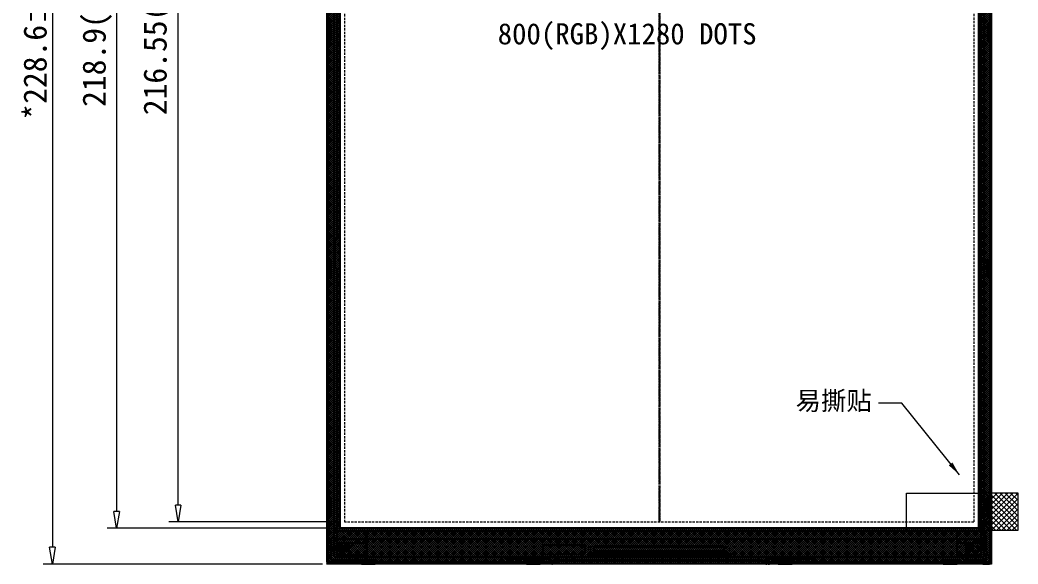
# Model space of a CAD drawing. Header units: millimetres. Extents: x 8997 to 11970, y 808 to 1592.
# Drawn here: x 9171.6 to 9386.4, y 993.7 to 1110.8 of the extents above; entities that cross this region are included whole.
import ezdxf

# ---------------------------------------------------------------- set-up
doc = ezdxf.new("R2010")
doc.units = ezdxf.units.MM
doc.linetypes.add('CENTER', pattern=[0.6, 0.375, -0.075, 0.075, -0.075])
doc.linetypes.add('DASHED', pattern=[0.75, 0.5, -0.25])
for name, color, linetype in [('Bezel l', 22, 'Continuous'), ('Center', 1, 'CENTER'), ('FPC', 40, 'Continuous'), ('Housing', 7, 'Continuous'), ('LCD', 7, 'Continuous')]:
    doc.layers.add(name, color=color, linetype=linetype)
for name, color, linetype, lineweight in [('LCD AA', 1, 'DASHED', 15), ('Tape', 5, 'Continuous', 15), ('標注', 3, 'Continuous', 5)]:
    doc.layers.add(name, color=color, linetype=linetype, lineweight=lineweight)
doc.styles.get("Standard").update_dxf_attribs({"font": 'simhei.ttf'})
doc.styles.add('宋体', font='')
doc.styles.add('黑体', font='')
doc.styles.get('宋体').set_extended_font_data('SimSun')
doc.styles.get('黑体').set_extended_font_data('楷体_GB2312')
doc.dimstyles.new('FPC DIM', dxfattribs={"dimtxt": 2, "dimasz": 1.5, "dimexe": 0.5, "dimexo": 0.5, "dimgap": 0.11, "dimtad": 0, "dimzin": 1, "dimdsep": 46, "dimtxsty": 'Standard', "dimcen": 0, "dimclrd": 251, "dimclre": 251, "dimclrt": 256, "dimadec": 0, "dimazin": 0, "dimtfac": 1, "dimtofl": 0, "dimtmove": 0, "dimatfit": 3, "dimfxl": 0, "dimlwd": 9, "dimlwe": 9, "dimarcsym": 0})
doc.dimstyles.new('標準2', dxfattribs={"dimscale": 2, "dimtxt": 2.5, "dimasz": 1.8, "dimexe": 1, "dimexo": 0.5, "dimgap": 0.5, "dimtad": 1, "dimzin": 9, "dimdsep": 46, "dimtxsty": '宋体', "dimblk": 'CLOSEDBLANK', "dimcen": 1.8, "dimclrd": 256, "dimclre": 256, "dimclrt": 3, "dimazin": 2, "dimtfac": 1, "dimtmove": 0, "dimatfit": 3, "dimldrblk": 'CLOSEDBLANK', "dimfxl": 0, "dimlwd": 5, "dimlwe": 5, "dimarcsym": 0})

# ---------------------------------------------------------------- blocks, each defined once
blk = doc.blocks.new('_ClosedBlank')
at = {"color": 0, "linetype": 'ByBlock', "lineweight": -2}
for p, q in [((-1, 0.167), (0, 0)), ((-1, 0.167), (-1, -0.167)), ((0, 0), (-1, -0.167))]:
    blk.add_line(p, q, dxfattribs=at)
blk = doc.blocks.new('*D36')
at = {"layer": 'Defpoints', "color": 0, "lineweight": -2, "ltscale": 8.780934}
for p in [(9237.66, 1222.35), (9178.57, 993.75), (9237.66, 993.75)]:
    blk.add_point(p, dxfattribs=at)
at = {"layer": '標注', "linetype": 'Continuous', "lineweight": 5}
for p, q in [((9236.66, 1222.35), (9176.57, 1222.35)), ((9178.57, 1218.75), (9178.57, 997.35)), ((9236.66, 993.75), (9176.57, 993.75))]:
    blk.add_line(p, q, dxfattribs=at)
at = {"layer": '標注', "lineweight": 5, "ltscale": 8.780934, "xscale": 3.6, "yscale": 3.6, "zscale": 3.6}
for p, rotation in [((9178.57, 1222.35), 90), ((9178.57, 993.75), 270)]:
    blk.add_blockref('_ClosedBlank', p, dxfattribs=dict(at, rotation=rotation))
at = {"layer": '標注', "color": 3, "ltscale": 8.780934, "insert": (9174.88, 1108.05), "char_height": 5, "attachment_point": 5, "rotation": 90, "style": '宋体'}
blk.add_mtext('*228.6%%p0.2', dxfattribs=at)
blk = doc.blocks.new('*D40')
at = {"layer": 'Defpoints', "color": 0, "lineweight": -2, "ltscale": 8.780934}
for p in [(9205.63, 1219.35), (9241.48, 1219.35), (9241.5, 1002.8)]:
    blk.add_point(p, dxfattribs=at)
at = {"layer": '標注', "linetype": 'Continuous', "lineweight": 5}
for p, q in [((9240.48, 1219.35), (9203.63, 1219.35)), ((9205.63, 1006.4), (9205.63, 1215.75)), ((9240.5, 1002.8), (9203.63, 1002.8))]:
    blk.add_line(p, q, dxfattribs=at)
at = {"layer": '標注', "lineweight": 5, "ltscale": 8.780934, "xscale": 3.6, "yscale": 3.6, "zscale": 3.6}
for p, rotation in [((9205.63, 1219.35), 90), ((9205.63, 1002.8), 270)]:
    blk.add_blockref('_ClosedBlank', p, dxfattribs=dict(at, rotation=rotation))
at = {"layer": '標注', "color": 3, "ltscale": 8.780934, "insert": (9201.33, 1110.71), "char_height": 5, "attachment_point": 5, "rotation": 90, "style": '宋体'}
blk.add_mtext('216.55( A,A)', dxfattribs=at)
blk = doc.blocks.new('YS')
at = {"layer": 'Tape', "linetype": 'Continuous'}
h = blk.add_hatch(dxfattribs=at)
h.set_pattern_fill('ANSI37', color=256, scale=0.25, angle=270, style=0)
h.set_pattern_definition([(315, (20795.5434, 7364.5364), (0.56126601, 0.56126601), []), (45, (20795.5434, 7364.5364), (-0.56126601, 0.56126601), [])])
h.paths.add_polyline_path([(17679.23, 2677.13), (17679.23, 2685.13), (17671.23, 2685.13), (17671.23, 2677.13)])
at = {"layer": 'Tape', "color": 2, "linetype": 'Continuous'}
for p, q in [((17655.23, 2677.13), (17655.23, 2685.13)), ((17655.23, 2685.13), (17671.23, 2685.13)), ((17671.23, 2677.13), (17655.23, 2677.13))]:
    blk.add_line(p, q, dxfattribs=at)
blk.add_lwpolyline([(17679.23, 2677.13), (17679.23, 2685.13), (17671.23, 2685.13), (17671.23, 2677.13)], close=True, dxfattribs=at)
blk = doc.blocks.new('01')
for points in [[(0.02, -0.04), (0.02, -0.02), (0.03, -0.02), (0.03, -0.01), (0.04, -0.01), (0.04, -0.02), (0.06, -0.02), (0.06, -0.04), (0.04, -0.04), (0.04, -0.05), (0.03, -0.05), (0.03, -0.04)], [(0.02, -0.01), (0.02, -0.01), (0.02, -0.02), (0.02, -0.02)]]:
    blk.add_hatch(color=3).paths.add_polyline_path(points)
for p, q in [((0.06, -0.01), (0.01, -0.06)), ((0.01, -0.01), (0.06, -0.06))]:
    blk.add_line(p, q)
for points in [[(0.01, -0.01), (0.06, -0.01), (0.06, -0.06), (0.01, -0.06)], [(0.02, -0.01), (0.02, -0.01), (0.02, -0.02), (0.02, -0.02)]]:
    blk.add_lwpolyline(points, close=True)
blk.add_lwpolyline([(0.02, -0.04), (0.02, -0.02), (0.03, -0.02), (0.03, -0.01), (0.04, -0.01), (0.04, -0.02), (0.06, -0.02), (0.06, -0.04), (0.04, -0.04), (0.04, -0.05), (0.03, -0.05), (0.03, -0.04), (0.02, -0.04)])
blk = doc.blocks.new('*D44')
at = {"layer": 'Defpoints', "color": 0, "lineweight": -2, "ltscale": 8.780934}
for p in [(9240.48, 1220.35), (9192.39, 1001.45), (9240.48, 1001.45)]:
    blk.add_point(p, dxfattribs=at)
at = {"layer": '標注', "linetype": 'Continuous', "lineweight": 5}
for p, q in [((9239.48, 1220.35), (9190.39, 1220.35)), ((9192.39, 1216.75), (9192.39, 1005.05)), ((9239.48, 1001.45), (9190.39, 1001.45))]:
    blk.add_line(p, q, dxfattribs=at)
at = {"layer": '標注', "lineweight": 5, "ltscale": 8.780934, "xscale": 3.6, "yscale": 3.6, "zscale": 3.6}
for p, rotation in [((9192.39, 1220.35), 90), ((9192.39, 1001.45), 270)]:
    blk.add_blockref('_ClosedBlank', p, dxfattribs=dict(at, rotation=rotation))
at = {"layer": '標注', "color": 3, "ltscale": 8.780934, "insert": (9188.21, 1110.79), "char_height": 5, "attachment_point": 5, "rotation": 90, "style": '宋体'}
blk.add_mtext('218.9( POL)', dxfattribs=at)

msp = doc.modelspace()

# ---------------------------------------------------------------- hatches: boundary and pattern name
at = {"layer": 'LCD'}
h = msp.add_hatch(color=1, dxfattribs=at)
h.paths.add_polyline_path([(9240.403, 996.969), (9240.403, 997.469), (9240.503, 997.469), (9240.503, 996.969)])
h.paths.add_polyline_path([(9240.203, 997.169), (9240.203, 997.269), (9240.703, 997.269), (9240.703, 997.169)])
for points in [[(9240.403, 997.169), (9240.503, 997.169), (9240.503, 997.269), (9240.403, 997.269)], [(9241.203, 997.319), (9241.203, 997.619), (9241.553, 997.619), (9241.553, 997.969), (9241.853, 997.969), (9241.853, 997.619), (9242.203, 997.619), (9242.203, 997.319), (9241.853, 997.319), (9241.853, 996.969), (9241.553, 996.969), (9241.553, 997.319)], [(9375.393, 997.32), (9375.393, 997.62), (9375.743, 997.62), (9375.743, 997.97), (9376.043, 997.97), (9376.043, 997.62), (9376.393, 997.62), (9376.393, 997.32), (9376.043, 997.32), (9376.043, 996.97), (9375.743, 996.97), (9375.743, 997.32)]]:
    msp.add_hatch(color=1, dxfattribs=at).paths.add_polyline_path(points)
h = msp.add_hatch(color=3, dxfattribs=at)
h.paths.add_polyline_path([(9293.788, 996.02), (9293.788, 995.87), (9293.938, 995.87), (9293.938, 996.02)])
h.paths.add_polyline_path([(9294.088, 996.02), (9294.088, 995.87), (9294.238, 995.87), (9294.238, 996.02)])
h.paths.add_polyline_path([(9293.788, 995.57), (9293.788, 995.72), (9293.938, 995.72), (9293.938, 995.57)])
h.paths.add_polyline_path([(9294.088, 995.57), (9294.088, 995.72), (9294.238, 995.72), (9294.238, 995.57)])
h = msp.add_hatch(color=3, dxfattribs=at)
h.paths.add_polyline_path([(9324.088, 996.02), (9324.088, 995.87), (9324.238, 995.87), (9324.238, 996.02)])
h.paths.add_polyline_path([(9324.388, 996.02), (9324.388, 995.87), (9324.538, 995.87), (9324.538, 996.02)])
h.paths.add_polyline_path([(9324.088, 995.57), (9324.088, 995.72), (9324.238, 995.72), (9324.238, 995.57)])
h.paths.add_polyline_path([(9324.388, 995.57), (9324.388, 995.72), (9324.538, 995.72), (9324.538, 995.57)])
at = {"layer": 'Tape', "lineweight": 0}
h = msp.add_hatch(dxfattribs=at)
h.set_pattern_fill('ANSI37', color=4, scale=0.1, style=0)
h.set_pattern_definition([(45, (-805.76612, 15084.5263), (-0.224506403, 0.224506403), []), (135, (-805.76612, 15084.5263), (-0.224506403, -0.224506403), [])])
h.paths.add_polyline_path([(9240.483, 1220.35), (9240.483, 1001.454), (9377.843, 1001.454), (9377.843, 1220.35)], flags=16)
h.paths.add_polyline_path([(9237.663, 1222.348), (9237.663, 993.748), (9380.663, 993.748), (9380.663, 1222.348)])

# ---------------------------------------------------------------- linework, layer by layer
at = {"layer": 'Bezel l', "color": 13}
for p, q in [((9237.713, 996.098), (9237.713, 1220.178)), ((9237.913, 996.098), (9237.913, 1220.178)), ((9380.413, 1220.178), (9380.413, 996.098)), ((9380.613, 1220.178), (9380.613, 996.098)), ((9238.163, 1110.228), (9237.913, 1110.228)), ((9238.463, 1106.528), (9238.463, 1109.928)), ((9379.913, 1106.628), (9379.913, 1110.028)), ((9380.213, 1110.228), (9380.413, 1110.228)), ((9237.913, 1106.228), (9238.163, 1106.228)), ((9380.413, 1106.228), (9380.213, 1106.228)), ((9238.163, 1059.187), (9237.913, 1059.187)), ((9238.463, 1055.486), (9238.463, 1058.887)), ((9379.863, 1055.587), (9379.863, 1058.987)), ((9380.163, 1059.187), (9380.413, 1059.187)), ((9237.913, 1055.186), (9238.163, 1055.186)), ((9380.413, 1055.187), (9380.163, 1055.187)), ((9238.163, 1008.147), (9237.913, 1008.147)), ((9238.463, 1004.447), (9238.463, 1007.847)), ((9379.863, 1004.547), (9379.863, 1007.947)), ((9380.163, 1008.147), (9380.413, 1008.147)), ((9237.913, 1004.147), (9238.163, 1004.147)), ((9380.413, 1004.147), (9380.163, 1004.147)), ((9237.713, 996.098), (9237.913, 996.098)), ((9237.713, 995.598), (9237.713, 996.098)), ((9237.713, 994.298), (9237.713, 995.598)), ((9237.913, 995.598), (9237.713, 995.598)), ((9237.913, 996.098), (9237.913, 995.598)), ((9237.913, 994.298), (9237.913, 995.598)), ((9248.263, 994.548), (9244.863, 994.548)), ((9283.763, 994.548), (9280.363, 994.548)), ((9291.813, 994.548), (9291.813, 994.348)), ((9291.813, 994.548), (9331.122, 994.548)), ((9331.316, 994.496), (9332.267, 993.998)), ((9337.963, 994.548), (9334.563, 994.548)), ((9370.063, 994.548), (9373.463, 994.548)), ((9380.413, 995.598), (9380.413, 996.098)), ((9380.413, 996.098), (9380.613, 996.098)), ((9380.413, 994.298), (9380.413, 995.598)), ((9380.613, 995.598), (9380.413, 995.598)), ((9380.613, 996.098), (9380.613, 995.598)), ((9380.613, 994.298), (9380.613, 995.598)), ((9239.513, 993.998), (9238.213, 993.998)), ((9239.513, 993.798), (9238.213, 993.798)), ((9239.513, 993.798), (9239.513, 993.998)), ((9239.513, 993.998), (9240.013, 993.998)), ((9240.013, 993.798), (9239.513, 993.798)), ((9240.013, 993.998), (9240.013, 993.798)), ((9285.413, 993.998), (9240.013, 993.998)), ((9285.413, 993.798), (9240.013, 993.798)), ((9244.563, 994.248), (9244.563, 993.998)), ((9248.563, 993.998), (9248.563, 994.248)), ((9280.063, 994.248), (9280.063, 993.998)), ((9284.063, 993.998), (9284.063, 994.248)), ((9285.413, 993.998), (9286.059, 993.998)), ((9285.413, 993.998), (9285.413, 993.798)), ((9286.059, 993.798), (9285.413, 993.798)), ((9285.713, 993.998), (9285.713, 993.798)), ((9285.713, 993.998), (9285.713, 993.798)), ((9286.013, 993.998), (9286.013, 993.798)), ((9291.813, 994.348), (9331.122, 994.348)), ((9331.22, 994.321), (9332.167, 993.824)), ((9332.267, 993.998), (9332.313, 993.998)), ((9332.267, 993.798), (9332.313, 993.798)), ((9332.313, 993.998), (9332.613, 993.998)), ((9332.313, 993.998), (9332.313, 993.798)), ((9332.613, 993.798), (9332.313, 993.798)), ((9332.613, 993.998), (9332.613, 993.798)), ((9332.613, 993.998), (9332.913, 993.998)), ((9332.613, 993.798), (9332.913, 993.798)), ((9378.313, 993.998), (9332.913, 993.998)), ((9332.913, 993.998), (9332.913, 993.798)), ((9378.313, 993.798), (9332.913, 993.798)), ((9334.263, 994.248), (9334.263, 993.998)), ((9338.263, 993.998), (9338.263, 994.248)), ((9369.763, 993.998), (9369.763, 994.248)), ((9373.763, 994.248), (9373.763, 993.998)), ((9378.313, 993.798), (9378.313, 993.998)), ((9378.313, 993.998), (9378.813, 993.998)), ((9378.813, 993.798), (9378.313, 993.798)), ((9378.813, 993.998), (9380.113, 993.998)), ((9378.813, 993.998), (9378.813, 993.798)), ((9378.813, 993.798), (9380.113, 993.798))]:
    msp.add_line(p, q, dxfattribs=at)
at = {"layer": 'Bezel l', "color": 1}
for p, q in [((9287.02, 994.502), (9286.059, 993.998)), ((9287.206, 994.548), (9291.813, 994.548)), ((9291.024, 994.548), (9291.024, 994.348)), ((9291.32, 994.548), (9291.32, 994.348)), ((9291.813, 994.548), (9291.813, 994.348)), ((9287.113, 994.325), (9286.159, 993.824)), ((9287.206, 994.348), (9291.813, 994.348))]:
    msp.add_line(p, q, dxfattribs=at)
at = {"layer": 'Bezel l', "color": 13, "extrusion": (0, 0, -1)}
for centre, radius, start, end in [((-9238.163, 1109.928), 0.3, 90.00002, 180.00002), ((-9380.141, 1110.01), 0.229, 4.34038, 108.27951), ((-9238.163, 1106.528), 0.3, 180.00002, 270.00002), ((-9380.312, 1106.615), 0.4, 284.39984, 1.8604), ((-9238.163, 1058.887), 0.3, 90.00002, 180.00002), ((-9380.091, 1058.97), 0.229, 4.34038, 108.27951), ((-9238.163, 1055.486), 0.3, 180.00002, 270.00002), ((-9380.262, 1055.574), 0.4, 284.39984, 1.8604), ((-9238.163, 1007.847), 0.3, 90.00002, 180.00002), ((-9380.091, 1007.929), 0.229, 4.34038, 108.27951), ((-9238.163, 1004.447), 0.3, 180.00002, 270.00002), ((-9380.262, 1004.534), 0.4, 284.39984, 1.8604), ((-9244.863, 994.248), 0.3, 0, 90), ((-9248.263, 994.248), 0.3, 90, 180), ((-9280.363, 994.248), 0.3, 0, 90), ((-9283.763, 994.248), 0.3, 90, 180), ((-9331.12, 994.148), 0.4, 90.47011, 119.31981), ((-9334.563, 994.248), 0.3, 0, 90), ((-9337.963, 994.248), 0.3, 90, 180), ((-9370.063, 994.248), 0.3, 0, 90), ((-9373.463, 994.248), 0.3, 90, 180), ((-9238.213, 994.298), 0.5, 270, 0), ((-9238.213, 994.298), 0.3, 270, 0), ((-9331.12, 994.148), 0.2, 90.47011, 120)]:
    msp.add_arc(centre, radius, start, end, dxfattribs=at)
at = {"layer": 'Bezel l', "color": 1}
for centre, radius, start, end in [((9287.206, 994.148), 0.4, 90, 117.67787), ((9286.059, 993.998), 0.2, 270, 300), ((9287.206, 994.148), 0.2, 90, 117.67786)]:
    msp.add_arc(centre, radius, start, end, dxfattribs=at)
at = {"layer": 'Bezel l', "color": 13}
for centre, radius, start, end in [((9332.267, 993.998), 0.2, 240, 270), ((9380.113, 994.298), 0.5, 270, 0), ((9380.113, 994.298), 0.3, 270, 0)]:
    msp.add_arc(centre, radius, start, end, dxfattribs=at)
at = {"layer": 'Center', "color": 1, "linetype": 'CENTER', "ltscale": 0.448264}
msp.add_line((9309.181, 1219.38), (9309.181, 1002.8), dxfattribs=at)
at = {"layer": 'FPC'}
msp.add_line((9284.132, 995.886), (9293.13, 995.886), dxfattribs=at)
at = {"layer": 'Housing'}
for p, q in [((9239.883, 1063.804), (9239.883, 1220.93)), ((9239.183, 999.97), (9239.183, 1216.73)), ((9379.143, 1216.73), (9379.143, 999.97)), ((9378.443, 1168.415), (9378.443, 1000.92)), ((9238.013, 1110.228), (9238.013, 1157.268)), ((9380.313, 1157.268), (9380.313, 1110.228)), ((9237.713, 1109.728), (9237.713, 1106.728)), ((9238.013, 1109.728), (9237.713, 1109.728)), ((9238.163, 1110.228), (9238.013, 1110.228)), ((9238.013, 1110.228), (9238.013, 1109.728)), ((9238.163, 1109.728), (9238.163, 1110.228)), ((9238.163, 1106.728), (9238.163, 1109.728)), ((9380.163, 1110.228), (9380.313, 1110.228)), ((9380.163, 1109.728), (9380.163, 1110.228)), ((9380.163, 1106.728), (9380.163, 1109.728)), ((9380.313, 1110.228), (9380.313, 1109.728)), ((9380.313, 1109.728), (9380.613, 1109.728)), ((9380.613, 1109.728), (9380.613, 1106.728)), ((9237.713, 1106.728), (9238.013, 1106.728)), ((9238.013, 1106.728), (9238.013, 1106.228)), ((9238.013, 1059.187), (9238.013, 1106.228)), ((9238.013, 1106.228), (9238.163, 1106.228)), ((9238.163, 1106.228), (9238.163, 1106.728)), ((9380.163, 1106.228), (9380.163, 1106.728)), ((9380.313, 1106.228), (9380.163, 1106.228)), ((9380.613, 1106.728), (9380.313, 1106.728)), ((9380.313, 1106.728), (9380.313, 1106.228)), ((9380.313, 1106.228), (9380.313, 1059.187)), ((9239.583, 1057.304), (9239.583, 1063.804)), ((9239.583, 1063.804), (9239.883, 1063.804)), ((9238.163, 1059.187), (9238.013, 1059.187)), ((9238.013, 1059.187), (9238.013, 1058.687)), ((9238.163, 1055.187), (9238.163, 1059.187)), ((9380.163, 1059.187), (9380.313, 1059.187)), ((9380.163, 1058.687), (9380.163, 1059.187)), ((9380.313, 1059.187), (9380.313, 1058.687)), ((9237.713, 1058.687), (9237.713, 1055.687)), ((9238.013, 1058.687), (9237.713, 1058.687)), ((9239.883, 1057.304), (9239.583, 1057.304)), ((9239.883, 1000.92), (9239.883, 1057.304)), ((9380.163, 1055.687), (9380.163, 1058.687)), ((9380.313, 1058.687), (9380.613, 1058.687)), ((9380.613, 1058.687), (9380.613, 1055.687)), ((9237.713, 1055.687), (9238.013, 1055.687)), ((9238.013, 1055.687), (9238.013, 1055.187)), ((9238.013, 1008.147), (9238.013, 1055.187)), ((9238.013, 1055.187), (9238.163, 1055.187)), ((9380.163, 1055.187), (9380.163, 1055.687)), ((9380.313, 1055.187), (9380.163, 1055.187)), ((9380.613, 1055.687), (9380.313, 1055.687)), ((9380.313, 1055.687), (9380.313, 1055.187)), ((9380.313, 1055.187), (9380.313, 1008.147)), ((9237.713, 1007.647), (9237.713, 1004.647)), ((9238.013, 1007.647), (9237.713, 1007.647)), ((9238.163, 1008.147), (9238.013, 1008.147)), ((9238.013, 1008.147), (9238.013, 1007.647)), ((9238.163, 1007.647), (9238.163, 1008.147)), ((9238.163, 1004.647), (9238.163, 1007.647)), ((9380.313, 1008.147), (9380.163, 1008.147)), ((9380.163, 1008.147), (9380.163, 1007.647)), ((9380.163, 1007.647), (9380.163, 1004.647)), ((9380.313, 1007.647), (9380.313, 1008.147)), ((9380.613, 1007.647), (9380.313, 1007.647)), ((9380.613, 1004.647), (9380.613, 1007.647)), ((9237.713, 1004.647), (9238.013, 1004.647)), ((9238.013, 1004.647), (9238.013, 1004.147)), ((9238.013, 1004.147), (9238.163, 1004.147)), ((9238.013, 994.298), (9238.013, 1004.147)), ((9238.163, 1004.147), (9238.163, 1004.647)), ((9380.163, 1004.647), (9380.163, 1004.147)), ((9380.163, 1004.147), (9380.313, 1004.147)), ((9380.313, 1004.647), (9380.613, 1004.647)), ((9380.313, 1004.147), (9380.313, 1004.647)), ((9380.313, 1004.147), (9380.313, 994.298)), ((9378.443, 1000.92), (9239.883, 1000.92)), ((9238.613, 999.4), (9239.183, 999.97)), ((9238.613, 994.54), (9238.613, 999.4)), ((9379.143, 999.97), (9379.593, 999.52)), ((9379.593, 999.52), (9379.593, 994.54)), ((9243.213, 994.54), (9238.613, 994.54)), ((9243.863, 995.19), (9243.213, 994.54)), ((9276.062, 995.19), (9243.863, 995.19)), ((9276.062, 994.79), (9276.062, 995.19)), ((9285.713, 994.79), (9276.062, 994.79)), ((9286.013, 994.098), (9286.013, 994.49)), ((9286.664, 994.439), (9286.013, 994.098)), ((9286.664, 995.886), (9286.664, 994.439)), ((9286.664, 994.439), (9286.996, 994.613)), ((9287.136, 994.648), (9290.524, 994.648)), ((9290.524, 994.648), (9290.524, 995.886)), ((9331.191, 994.648), (9290.524, 994.648)), ((9332.313, 994.098), (9331.33, 994.613)), ((9332.313, 994.49), (9332.313, 994.098)), ((9342.264, 994.79), (9332.613, 994.79)), ((9374.343, 995.19), (9342.264, 995.19)), ((9342.264, 995.19), (9342.264, 994.79)), ((9374.993, 994.54), (9374.343, 995.19)), ((9379.593, 994.54), (9374.993, 994.54)), ((9244.563, 994.098), (9238.213, 994.098)), ((9244.563, 994.248), (9244.563, 994.098)), ((9245.063, 994.248), (9244.563, 994.248)), ((9244.563, 994.098), (9245.063, 994.098)), ((9248.063, 994.248), (9245.063, 994.248)), ((9245.063, 994.098), (9245.063, 993.798)), ((9245.063, 993.798), (9248.063, 993.798)), ((9248.563, 994.248), (9248.063, 994.248)), ((9248.063, 993.798), (9248.063, 994.098)), ((9248.063, 994.098), (9248.563, 994.098)), ((9248.563, 994.098), (9248.563, 994.248)), ((9280.063, 994.098), (9248.563, 994.098)), ((9280.063, 994.248), (9280.063, 994.098)), ((9280.563, 994.248), (9280.063, 994.248)), ((9280.063, 994.098), (9280.563, 994.098)), ((9283.563, 994.248), (9280.563, 994.248)), ((9280.563, 994.098), (9280.563, 993.798)), ((9280.563, 993.798), (9283.563, 993.798)), ((9284.063, 994.248), (9283.563, 994.248)), ((9283.563, 993.798), (9283.563, 994.098)), ((9283.563, 994.098), (9284.063, 994.098)), ((9284.063, 994.098), (9284.063, 994.248)), ((9286.013, 994.098), (9284.063, 994.098)), ((9334.263, 994.098), (9332.313, 994.098)), ((9334.263, 994.248), (9334.263, 994.098)), ((9334.763, 994.248), (9334.263, 994.248)), ((9334.263, 994.098), (9334.763, 994.098)), ((9337.763, 994.248), (9334.763, 994.248)), ((9334.763, 994.098), (9334.763, 993.798)), ((9334.763, 993.798), (9337.763, 993.798)), ((9338.263, 994.248), (9337.763, 994.248)), ((9337.763, 993.798), (9337.763, 994.098)), ((9337.763, 994.098), (9338.263, 994.098)), ((9338.263, 994.098), (9338.263, 994.248)), ((9369.763, 994.098), (9338.263, 994.098)), ((9370.263, 994.248), (9369.763, 994.248)), ((9369.763, 994.248), (9369.763, 994.098)), ((9369.763, 994.098), (9370.263, 994.098)), ((9373.263, 994.248), (9370.263, 994.248)), ((9370.263, 994.098), (9370.263, 993.798)), ((9370.263, 993.798), (9373.263, 993.798)), ((9373.763, 994.248), (9373.263, 994.248)), ((9373.263, 993.798), (9373.263, 994.098)), ((9373.263, 994.098), (9373.763, 994.098)), ((9373.763, 994.098), (9373.763, 994.248)), ((9380.113, 994.098), (9373.763, 994.098))]:
    msp.add_line(p, q, dxfattribs=at)
at = {"layer": 'Housing', "color": 6}
for p, q in [((9379.143, 1077.98), (9378.443, 1077.98)), ((9379.143, 1067.58), (9378.443, 1067.58)), ((9239.883, 1000.92), (9239.883, 995.19)), ((9246.183, 1000.92), (9246.183, 995.19)), ((9373.143, 1000.92), (9373.143, 995.19)), ((9378.443, 1000.92), (9378.443, 995.19)), ((9284.132, 995.886), (9284.132, 997.886)), ((9284.132, 997.886), (9293.13, 997.886)), ((9284.132, 995.886), (9284.132, 997.886)), ((9284.132, 997.886), (9293.13, 997.886)), ((9284.132, 995.886), (9284.132, 997.886)), ((9284.132, 997.886), (9293.13, 997.886)), ((9293.13, 997.886), (9293.13, 995.886)), ((9293.13, 997.886), (9293.13, 995.886)), ((9293.13, 997.886), (9293.13, 995.886)), ((9243.863, 995.19), (9239.883, 995.19)), ((9284.132, 995.886), (9293.13, 995.886)), ((9374.343, 995.19), (9378.443, 995.19))]:
    msp.add_line(p, q, dxfattribs=at)
for points in [[(9239.883, 998.198), (9246.183, 998.198), (9246.183, 995.648), (9239.883, 995.648)], [(9378.443, 998.198), (9373.143, 998.198), (9373.143, 995.648), (9378.443, 995.648)]]:
    msp.add_lwpolyline(points, close=True, dxfattribs=at)
at = {"layer": 'Housing'}
for centre, start, end in [((9285.713, 994.49), 0, 90), ((9331.191, 994.348), 62.32213, 90), ((9332.613, 994.49), 90, 180)]:
    msp.add_arc(centre, 0.3, start, end, dxfattribs=at)
at = {"layer": 'Housing', "extrusion": (0, 0, -1)}
for centre, radius, start, end in [((-9287.136, 994.348), 0.3, 62.32213, 90), ((-9238.213, 994.298), 0.2, 270, 0), ((-9380.113, 994.298), 0.2, 180, 270)]:
    msp.add_arc(centre, radius, start, end, dxfattribs=at)
at = {"layer": 'LCD', "color": 1, "linetype": 'CENTER', "ltscale": 0.56104}
msp.add_line((9309.163, 1219.35), (9309.163, 1002.774), dxfattribs=at)
at = {"layer": 'LCD', "color": 1}
msp.add_line((9239.283, 999.15), (9379.043, 999.15), dxfattribs=at)
at = {"layer": 'LCD'}
msp.add_line((9324.238, 995.87), (9324.388, 995.72), dxfattribs=at)
at = {"layer": 'LCD', "color": 1}
for points in [[(9239.283, 1221.35), (9379.043, 1221.35), (9379.043, 995.27), (9239.283, 995.27)], [(9239.953, 996.719), (9240.953, 996.719), (9240.953, 997.719), (9239.953, 997.719)], [(9240.203, 997.169), (9240.703, 997.169), (9240.703, 997.269), (9240.203, 997.269)], [(9240.403, 996.969), (9240.503, 996.969), (9240.503, 997.469), (9240.403, 997.469)], [(9240.953, 996.719), (9242.453, 996.719), (9242.453, 998.219), (9240.953, 998.219)], [(9295.183, 996.635), (9323.143, 996.635), (9323.143, 997.555), (9295.183, 997.555)], [(9375.143, 996.72), (9376.643, 996.72), (9376.643, 998.22), (9375.143, 998.22)], [(9376.643, 996.72), (9378.543, 996.72), (9378.543, 998.62), (9376.643, 998.62)], [(9294.498, 995.42), (9294.628, 995.42), (9294.628, 996.17), (9294.498, 996.17)], [(9294.698, 995.42), (9294.828, 995.42), (9294.828, 996.17), (9294.698, 996.17)], [(9294.898, 995.42), (9295.028, 995.42), (9295.028, 996.17), (9294.898, 996.17)], [(9295.098, 995.42), (9295.228, 995.42), (9295.228, 996.17), (9295.098, 996.17)], [(9295.298, 995.42), (9295.428, 995.42), (9295.428, 996.17), (9295.298, 996.17)], [(9295.498, 995.42), (9295.628, 995.42), (9295.628, 996.17), (9295.498, 996.17)], [(9295.698, 995.42), (9295.828, 995.42), (9295.828, 996.17), (9295.698, 996.17)], [(9295.898, 995.42), (9296.028, 995.42), (9296.028, 996.17), (9295.898, 996.17)], [(9296.098, 995.42), (9296.228, 995.42), (9296.228, 996.17), (9296.098, 996.17)], [(9296.298, 995.42), (9296.428, 995.42), (9296.428, 996.17), (9296.298, 996.17)], [(9296.498, 995.42), (9296.628, 995.42), (9296.628, 996.17), (9296.498, 996.17)], [(9296.698, 995.42), (9296.828, 995.42), (9296.828, 996.17), (9296.698, 996.17)], [(9296.898, 995.42), (9297.028, 995.42), (9297.028, 996.17), (9296.898, 996.17)], [(9297.098, 995.42), (9297.228, 995.42), (9297.228, 996.17), (9297.098, 996.17)], [(9297.298, 995.42), (9297.428, 995.42), (9297.428, 996.17), (9297.298, 996.17)], [(9297.498, 995.42), (9297.628, 995.42), (9297.628, 996.17), (9297.498, 996.17)], [(9297.698, 995.42), (9297.828, 995.42), (9297.828, 996.17), (9297.698, 996.17)], [(9297.898, 995.42), (9298.028, 995.42), (9298.028, 996.17), (9297.898, 996.17)], [(9298.098, 995.42), (9298.228, 995.42), (9298.228, 996.17), (9298.098, 996.17)], [(9298.298, 995.42), (9298.428, 995.42), (9298.428, 996.17), (9298.298, 996.17)], [(9298.498, 995.42), (9298.628, 995.42), (9298.628, 996.17), (9298.498, 996.17)], [(9298.698, 995.42), (9298.828, 995.42), (9298.828, 996.17), (9298.698, 996.17)], [(9298.898, 995.42), (9299.028, 995.42), (9299.028, 996.17), (9298.898, 996.17)], [(9299.098, 995.42), (9299.228, 995.42), (9299.228, 996.17), (9299.098, 996.17)], [(9299.298, 995.42), (9299.428, 995.42), (9299.428, 996.17), (9299.298, 996.17)], [(9299.498, 995.42), (9299.628, 995.42), (9299.628, 996.17), (9299.498, 996.17)], [(9299.698, 995.42), (9299.828, 995.42), (9299.828, 996.17), (9299.698, 996.17)], [(9299.898, 995.42), (9300.028, 995.42), (9300.028, 996.17), (9299.898, 996.17)], [(9300.098, 995.42), (9300.228, 995.42), (9300.228, 996.17), (9300.098, 996.17)], [(9300.298, 995.42), (9300.428, 995.42), (9300.428, 996.17), (9300.298, 996.17)], [(9300.498, 995.42), (9300.628, 995.42), (9300.628, 996.17), (9300.498, 996.17)], [(9300.698, 995.42), (9300.828, 995.42), (9300.828, 996.17), (9300.698, 996.17)], [(9300.898, 995.42), (9301.028, 995.42), (9301.028, 996.17), (9300.898, 996.17)], [(9301.098, 995.42), (9301.228, 995.42), (9301.228, 996.17), (9301.098, 996.17)], [(9301.298, 995.42), (9301.428, 995.42), (9301.428, 996.17), (9301.298, 996.17)], [(9301.498, 995.42), (9301.628, 995.42), (9301.628, 996.17), (9301.498, 996.17)], [(9301.698, 995.42), (9301.828, 995.42), (9301.828, 996.17), (9301.698, 996.17)], [(9301.898, 995.42), (9302.028, 995.42), (9302.028, 996.17), (9301.898, 996.17)], [(9302.098, 995.42), (9302.228, 995.42), (9302.228, 996.17), (9302.098, 996.17)], [(9302.298, 995.42), (9302.428, 995.42), (9302.428, 996.17), (9302.298, 996.17)], [(9302.498, 995.42), (9302.628, 995.42), (9302.628, 996.17), (9302.498, 996.17)], [(9302.698, 995.42), (9302.828, 995.42), (9302.828, 996.17), (9302.698, 996.17)], [(9302.898, 995.42), (9303.028, 995.42), (9303.028, 996.17), (9302.898, 996.17)], [(9303.098, 995.42), (9303.228, 995.42), (9303.228, 996.17), (9303.098, 996.17)], [(9303.298, 995.42), (9303.428, 995.42), (9303.428, 996.17), (9303.298, 996.17)], [(9303.498, 995.42), (9303.628, 995.42), (9303.628, 996.17), (9303.498, 996.17)], [(9303.698, 995.42), (9303.828, 995.42), (9303.828, 996.17), (9303.698, 996.17)], [(9303.898, 995.42), (9304.028, 995.42), (9304.028, 996.17), (9303.898, 996.17)], [(9304.098, 995.42), (9304.228, 995.42), (9304.228, 996.17), (9304.098, 996.17)], [(9304.298, 995.42), (9304.428, 995.42), (9304.428, 996.17), (9304.298, 996.17)], [(9304.498, 995.42), (9304.628, 995.42), (9304.628, 996.17), (9304.498, 996.17)], [(9304.698, 995.42), (9304.828, 995.42), (9304.828, 996.17), (9304.698, 996.17)], [(9304.898, 995.42), (9305.028, 995.42), (9305.028, 996.17), (9304.898, 996.17)], [(9305.098, 995.42), (9305.228, 995.42), (9305.228, 996.17), (9305.098, 996.17)], [(9305.298, 995.42), (9305.428, 995.42), (9305.428, 996.17), (9305.298, 996.17)], [(9305.498, 995.42), (9305.628, 995.42), (9305.628, 996.17), (9305.498, 996.17)], [(9305.698, 995.42), (9305.828, 995.42), (9305.828, 996.17), (9305.698, 996.17)], [(9305.898, 995.42), (9306.028, 995.42), (9306.028, 996.17), (9305.898, 996.17)], [(9306.098, 995.42), (9306.228, 995.42), (9306.228, 996.17), (9306.098, 996.17)], [(9306.298, 995.42), (9306.428, 995.42), (9306.428, 996.17), (9306.298, 996.17)], [(9306.498, 995.42), (9306.628, 995.42), (9306.628, 996.17), (9306.498, 996.17)], [(9306.698, 995.42), (9306.828, 995.42), (9306.828, 996.17), (9306.698, 996.17)], [(9306.898, 995.42), (9307.028, 995.42), (9307.028, 996.17), (9306.898, 996.17)], [(9307.098, 995.42), (9307.228, 995.42), (9307.228, 996.17), (9307.098, 996.17)], [(9307.298, 995.42), (9307.428, 995.42), (9307.428, 996.17), (9307.298, 996.17)], [(9307.498, 995.42), (9307.628, 995.42), (9307.628, 996.17), (9307.498, 996.17)], [(9307.698, 995.42), (9307.828, 995.42), (9307.828, 996.17), (9307.698, 996.17)], [(9307.898, 995.42), (9308.028, 995.42), (9308.028, 996.17), (9307.898, 996.17)], [(9308.098, 995.42), (9308.228, 995.42), (9308.228, 996.17), (9308.098, 996.17)], [(9308.298, 995.42), (9308.428, 995.42), (9308.428, 996.17), (9308.298, 996.17)], [(9308.498, 995.42), (9308.628, 995.42), (9308.628, 996.17), (9308.498, 996.17)], [(9308.698, 995.42), (9308.828, 995.42), (9308.828, 996.17), (9308.698, 996.17)], [(9308.898, 995.42), (9309.028, 995.42), (9309.028, 996.17), (9308.898, 996.17)], [(9309.098, 995.42), (9309.228, 995.42), (9309.228, 996.17), (9309.098, 996.17)], [(9309.298, 995.42), (9309.428, 995.42), (9309.428, 996.17), (9309.298, 996.17)], [(9309.498, 995.42), (9309.628, 995.42), (9309.628, 996.17), (9309.498, 996.17)], [(9309.698, 995.42), (9309.828, 995.42), (9309.828, 996.17), (9309.698, 996.17)], [(9309.898, 995.42), (9310.028, 995.42), (9310.028, 996.17), (9309.898, 996.17)], [(9310.098, 995.42), (9310.228, 995.42), (9310.228, 996.17), (9310.098, 996.17)], [(9310.298, 995.42), (9310.428, 995.42), (9310.428, 996.17), (9310.298, 996.17)], [(9310.498, 995.42), (9310.628, 995.42), (9310.628, 996.17), (9310.498, 996.17)], [(9310.698, 995.42), (9310.828, 995.42), (9310.828, 996.17), (9310.698, 996.17)], [(9310.898, 995.42), (9311.028, 995.42), (9311.028, 996.17), (9310.898, 996.17)], [(9311.098, 995.42), (9311.228, 995.42), (9311.228, 996.17), (9311.098, 996.17)], [(9311.298, 995.42), (9311.428, 995.42), (9311.428, 996.17), (9311.298, 996.17)], [(9311.498, 995.42), (9311.628, 995.42), (9311.628, 996.17), (9311.498, 996.17)], [(9311.698, 995.42), (9311.828, 995.42), (9311.828, 996.17), (9311.698, 996.17)], [(9311.898, 995.42), (9312.028, 995.42), (9312.028, 996.17), (9311.898, 996.17)], [(9312.098, 995.42), (9312.228, 995.42), (9312.228, 996.17), (9312.098, 996.17)], [(9312.298, 995.42), (9312.428, 995.42), (9312.428, 996.17), (9312.298, 996.17)], [(9312.498, 995.42), (9312.628, 995.42), (9312.628, 996.17), (9312.498, 996.17)], [(9312.698, 995.42), (9312.828, 995.42), (9312.828, 996.17), (9312.698, 996.17)], [(9312.898, 995.42), (9313.028, 995.42), (9313.028, 996.17), (9312.898, 996.17)], [(9313.098, 995.42), (9313.228, 995.42), (9313.228, 996.17), (9313.098, 996.17)], [(9313.298, 995.42), (9313.428, 995.42), (9313.428, 996.17), (9313.298, 996.17)], [(9313.498, 995.42), (9313.628, 995.42), (9313.628, 996.17), (9313.498, 996.17)], [(9313.698, 995.42), (9313.828, 995.42), (9313.828, 996.17), (9313.698, 996.17)], [(9313.898, 995.42), (9314.028, 995.42), (9314.028, 996.17), (9313.898, 996.17)], [(9314.098, 995.42), (9314.228, 995.42), (9314.228, 996.17), (9314.098, 996.17)], [(9314.298, 995.42), (9314.428, 995.42), (9314.428, 996.17), (9314.298, 996.17)], [(9314.498, 995.42), (9314.628, 995.42), (9314.628, 996.17), (9314.498, 996.17)], [(9314.698, 995.42), (9314.828, 995.42), (9314.828, 996.17), (9314.698, 996.17)], [(9314.898, 995.42), (9315.028, 995.42), (9315.028, 996.17), (9314.898, 996.17)], [(9315.098, 995.42), (9315.228, 995.42), (9315.228, 996.17), (9315.098, 996.17)], [(9315.298, 995.42), (9315.428, 995.42), (9315.428, 996.17), (9315.298, 996.17)], [(9315.498, 995.42), (9315.628, 995.42), (9315.628, 996.17), (9315.498, 996.17)], [(9315.698, 995.42), (9315.828, 995.42), (9315.828, 996.17), (9315.698, 996.17)], [(9315.898, 995.42), (9316.028, 995.42), (9316.028, 996.17), (9315.898, 996.17)], [(9316.098, 995.42), (9316.228, 995.42), (9316.228, 996.17), (9316.098, 996.17)], [(9316.298, 995.42), (9316.428, 995.42), (9316.428, 996.17), (9316.298, 996.17)], [(9316.498, 995.42), (9316.628, 995.42), (9316.628, 996.17), (9316.498, 996.17)], [(9316.698, 995.42), (9316.828, 995.42), (9316.828, 996.17), (9316.698, 996.17)], [(9316.898, 995.42), (9317.028, 995.42), (9317.028, 996.17), (9316.898, 996.17)], [(9317.098, 995.42), (9317.228, 995.42), (9317.228, 996.17), (9317.098, 996.17)], [(9317.298, 995.42), (9317.428, 995.42), (9317.428, 996.17), (9317.298, 996.17)], [(9317.498, 995.42), (9317.628, 995.42), (9317.628, 996.17), (9317.498, 996.17)], [(9317.698, 995.42), (9317.828, 995.42), (9317.828, 996.17), (9317.698, 996.17)], [(9317.898, 995.42), (9318.028, 995.42), (9318.028, 996.17), (9317.898, 996.17)], [(9318.098, 995.42), (9318.228, 995.42), (9318.228, 996.17), (9318.098, 996.17)], [(9318.298, 995.42), (9318.428, 995.42), (9318.428, 996.17), (9318.298, 996.17)], [(9318.498, 995.42), (9318.628, 995.42), (9318.628, 996.17), (9318.498, 996.17)], [(9318.698, 995.42), (9318.828, 995.42), (9318.828, 996.17), (9318.698, 996.17)], [(9318.898, 995.42), (9319.028, 995.42), (9319.028, 996.17), (9318.898, 996.17)], [(9319.098, 995.42), (9319.228, 995.42), (9319.228, 996.17), (9319.098, 996.17)], [(9319.298, 995.42), (9319.428, 995.42), (9319.428, 996.17), (9319.298, 996.17)], [(9319.498, 995.42), (9319.628, 995.42), (9319.628, 996.17), (9319.498, 996.17)], [(9319.698, 995.42), (9319.828, 995.42), (9319.828, 996.17), (9319.698, 996.17)], [(9319.898, 995.42), (9320.028, 995.42), (9320.028, 996.17), (9319.898, 996.17)], [(9320.098, 995.42), (9320.228, 995.42), (9320.228, 996.17), (9320.098, 996.17)], [(9320.298, 995.42), (9320.428, 995.42), (9320.428, 996.17), (9320.298, 996.17)], [(9320.498, 995.42), (9320.628, 995.42), (9320.628, 996.17), (9320.498, 996.17)], [(9320.698, 995.42), (9320.828, 995.42), (9320.828, 996.17), (9320.698, 996.17)], [(9320.898, 995.42), (9321.028, 995.42), (9321.028, 996.17), (9320.898, 996.17)], [(9321.098, 995.42), (9321.228, 995.42), (9321.228, 996.17), (9321.098, 996.17)], [(9321.298, 995.42), (9321.428, 995.42), (9321.428, 996.17), (9321.298, 996.17)], [(9321.498, 995.42), (9321.628, 995.42), (9321.628, 996.17), (9321.498, 996.17)], [(9321.698, 995.42), (9321.828, 995.42), (9321.828, 996.17), (9321.698, 996.17)], [(9321.898, 995.42), (9322.028, 995.42), (9322.028, 996.17), (9321.898, 996.17)], [(9322.098, 995.42), (9322.228, 995.42), (9322.228, 996.17), (9322.098, 996.17)], [(9322.298, 995.42), (9322.428, 995.42), (9322.428, 996.17), (9322.298, 996.17)], [(9322.498, 995.42), (9322.628, 995.42), (9322.628, 996.17), (9322.498, 996.17)], [(9322.698, 995.42), (9322.828, 995.42), (9322.828, 996.17), (9322.698, 996.17)], [(9322.898, 995.42), (9323.028, 995.42), (9323.028, 996.17), (9322.898, 996.17)], [(9323.098, 995.42), (9323.228, 995.42), (9323.228, 996.17), (9323.098, 996.17)], [(9323.298, 995.42), (9323.428, 995.42), (9323.428, 996.17), (9323.298, 996.17)], [(9323.498, 995.42), (9323.628, 995.42), (9323.628, 996.17), (9323.498, 996.17)], [(9323.698, 995.42), (9323.828, 995.42), (9323.828, 996.17), (9323.698, 996.17)]]:
    msp.add_lwpolyline(points, close=True, dxfattribs=at)
at = {"layer": 'LCD'}
for points in [[(9377.843, 1001.454), (9240.483, 1001.454), (9240.483, 1220.35), (9377.843, 1220.35)], [(9293.788, 995.57), (9294.238, 995.57), (9294.238, 996.02), (9293.788, 996.02)], [(9293.788, 996.02), (9293.938, 996.02), (9293.938, 995.87), (9293.788, 995.87)], [(9293.788, 995.57), (9293.938, 995.57), (9293.938, 995.72), (9293.788, 995.72)], [(9294.238, 996.02), (9294.088, 996.02), (9294.088, 995.87), (9294.238, 995.87)], [(9294.238, 995.57), (9294.088, 995.57), (9294.088, 995.72), (9294.238, 995.72)], [(9324.088, 995.57), (9324.538, 995.57), (9324.538, 996.02), (9324.088, 996.02)], [(9324.088, 996.02), (9324.238, 996.02), (9324.238, 995.87), (9324.088, 995.87)], [(9324.088, 995.57), (9324.238, 995.57), (9324.238, 995.72), (9324.088, 995.72)], [(9324.538, 996.02), (9324.388, 996.02), (9324.388, 995.87), (9324.538, 995.87)], [(9324.538, 995.57), (9324.388, 995.57), (9324.388, 995.72), (9324.538, 995.72)]]:
    msp.add_lwpolyline(points, close=True, dxfattribs=at)
at = {"layer": 'LCD', "color": 1}
for points in [[(9241.553, 997.969), (9241.853, 997.969), (9241.853, 997.619), (9242.203, 997.619), (9242.203, 997.319), (9241.853, 997.319), (9241.853, 996.969), (9241.553, 996.969), (9241.553, 997.319), (9241.203, 997.319), (9241.203, 997.619), (9241.553, 997.619), (9241.553, 997.969), (9241.553, 997.969)], [(9375.743, 997.97), (9376.043, 997.97), (9376.043, 997.62), (9376.393, 997.62), (9376.393, 997.32), (9376.043, 997.32), (9376.043, 996.97), (9375.743, 996.97), (9375.743, 997.32), (9375.393, 997.32), (9375.393, 997.62), (9375.743, 997.62), (9375.743, 997.97), (9375.743, 997.97)]]:
    msp.add_lwpolyline(points, dxfattribs=at)
at = {"layer": 'LCD AA', "color": 1}
msp.add_lwpolyline([(9241.483, 1219.35), (9376.843, 1219.35), (9376.843, 1002.774), (9241.483, 1002.774)], close=True, dxfattribs=at)
at = {"layer": 'Tape'}
for p, q in [((9237.663, 1222.348), (9237.663, 993.748)), ((9380.663, 1222.348), (9380.663, 993.748)), ((9240.483, 1220.35), (9240.483, 1001.454)), ((9377.843, 1220.35), (9377.843, 1001.454)), ((9237.663, 993.748), (9240.483, 1001.454)), ((9377.843, 1001.454), (9240.483, 1001.454)), ((9377.843, 1001.454), (9380.663, 993.748)), ((9380.663, 993.748), (9237.663, 993.748))]:
    msp.add_line(p, q, dxfattribs=at)

# ---------------------------------------------------------------- block references
at = {"layer": 'LCD', "color": 1}
for p in [(9295.422, 997.509), (9322.834, 997.509)]:
    msp.add_blockref('01', p, dxfattribs=at)
at = {"layer": 'Tape'}
msp.add_blockref('YS', (-8292.869, -1676.103), dxfattribs=at)

# ---------------------------------------------------------------- texts
at = {"layer": 'LCD', "color": 1, "attachment_point": 1}
for s, insert, char_height, width in [('{\\C6;147}', (9292.963, 997.44, 200), 0.7, 7.999999999999999e-15), ('{\\C6;1}', (9323.947, 997.404, 200), 0.7, 7.999999999999999e-15), ('Panel ID', (9377.026, 997.83), 0.2, 1.14852)]:
    msp.add_mtext(s, dxfattribs=dict(at, insert=insert, char_height=char_height, width=width))
at = {"layer": '標注', "linetype": 'Continuous', "lineweight": 9, "style": '宋体'}
msp.add_text('800(RGB)X1280 DOTS', height=4.54896, dxfattribs=at).set_placement((9274.398, 1105.556))
at = {"layer": '標注', "linetype": 'Continuous', "insert": (9338.5, 1030.881), "char_height": 4, "width": 23.6045, "attachment_point": 1, "style": '黑体'}
msp.add_mtext('易撕贴', dxfattribs=at)

# ---------------------------------------------------------------- dimensions: what is measured, and where the dimension line sits
at = {"layer": '標注'}
for base, p1, p2, override, picture, middle in [((9178.573, 993.748), (9237.663, 1222.348), (9237.663, 993.748), {"dimpost": '*<>', "dimtol": 1, "dimtp": 0.2, "dimtm": 0.2}, '*D36', (9178.573, 1108.048)), ((9192.393, 1001.454), (9240.483, 1220.35), (9240.483, 1001.454), {"dimpost": '( POL)'}, '*D44', (9192.393, 1110.787)), ((9205.63, 1219.35), (9241.501, 1002.8), (9241.483, 1219.35), {"dimpost": '( A,A)'}, '*D40', (9205.63, 1110.708))]:
    dim = msp.add_linear_dim(base=base, p1=p1, p2=p2, angle=90, dimstyle='標準2', override=override, dxfattribs=at)
    dim.commit()
    dim.dimension.update_dxf_attribs({"geometry": picture, "text_midpoint": middle, "dimtype": 160})

# ---------------------------------------------------------------- leaders
msp.add_leader([(9373.737, 1012.951), (9361.351, 1028.327), (9356.342, 1028.327)], dimstyle='FPC DIM', override={"dimasz": 3}, dxfattribs=at)

doc.saveas('drawing.dxf')
